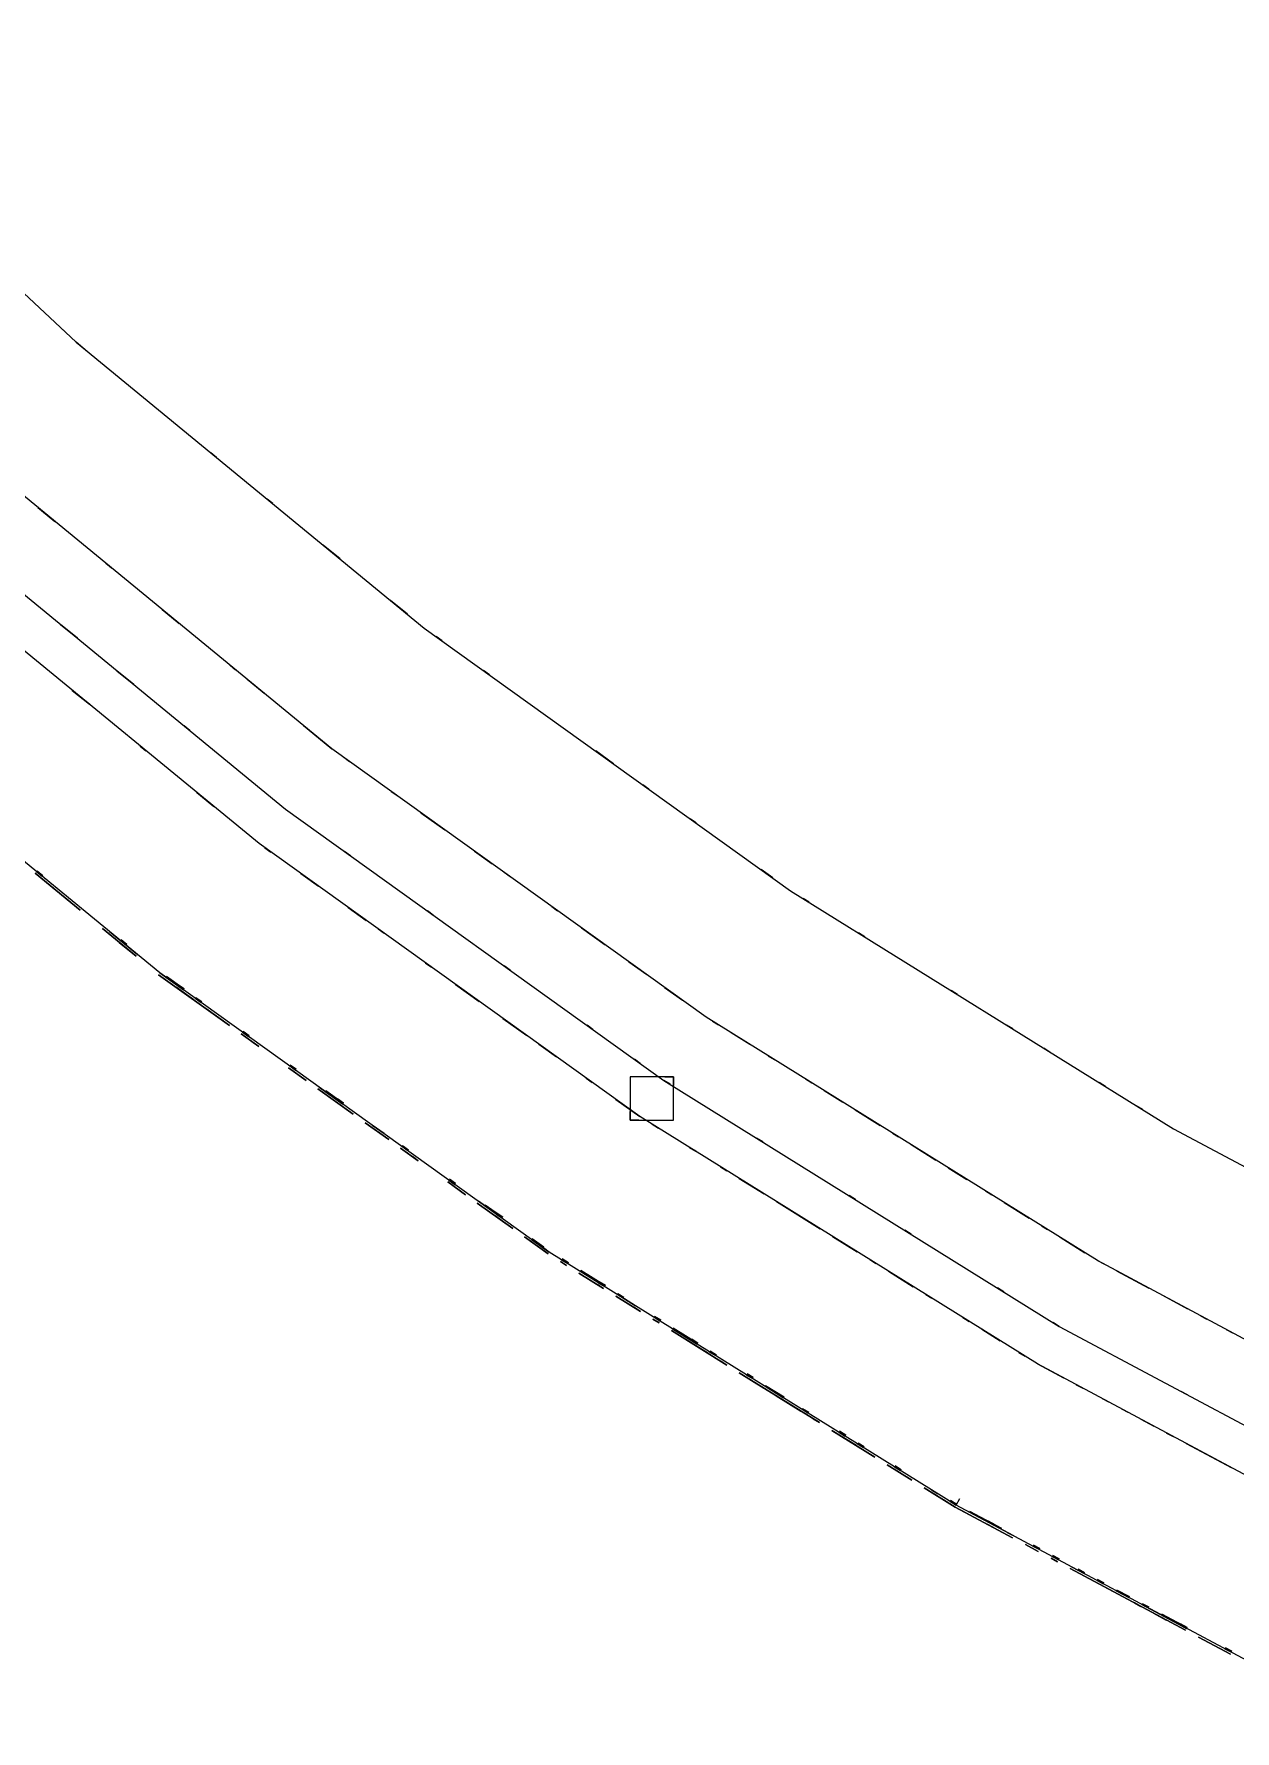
# Paper-space layout '01 Plans' of a CAD drawing. Header units: millimetres. Extents: x 5 to 415, y 7 to 290.
# Drawn here: x 49.8 to 60.86, y 95.54 to 111.16 of the extents above; entities that cross this region are included whole.
import ezdxf

# ---------------------------------------------------------------- set-up
doc = ezdxf.new("R2010")
doc.units = ezdxf.units.MM
doc.layers.add('GEOMETRY', color=7, linetype='Continuous')

# ---------------------------------------------------------------- blocks, each defined once
blk = doc.blocks.new('SHEET_01')
at = {"layer": 'GEOMETRY', "lineweight": 13}
for p, q in [((47.163, 111.163), (50.192, 108.327)), ((50.192, 108.327), (50.045, 108.464)), ((50.295, 108.242), (50.192, 108.327)), ((50.192, 108.327), (53.399, 105.695)), ((52.547, 104.584), (49.269, 107.274)), ((51.485, 107.266), (51.434, 107.308)), ((52.003, 106.841), (51.951, 106.883)), ((48.807, 106.748), (52.121, 104.029)), ((49.841, 106.805), (49.997, 106.677)), ((51.877, 103.711), (48.544, 106.447)), ((52.623, 106.332), (52.468, 106.459)), ((50.466, 106.292), (50.518, 106.249)), ((53.244, 105.822), (53.089, 105.949)), ((50.986, 105.865), (51.142, 105.737)), ((50.205, 105.601), (50.05, 105.728)), ((50.05, 105.728), (50.205, 105.601)), ((50.205, 105.601), (50.05, 105.728)), ((53.399, 105.695), (56.772, 103.278)), ((53.563, 105.578), (53.508, 105.617)), ((50.964, 102.521), (47.555, 105.32)), ((50.723, 105.176), (50.568, 105.303)), ((50.568, 105.303), (50.723, 105.176)), ((50.723, 105.176), (50.568, 105.303)), ((51.61, 105.353), (51.662, 105.31)), ((53.998, 105.266), (53.943, 105.305)), ((51.767, 105.225), (51.923, 105.096)), ((50.158, 105.122), (50.315, 104.994)), ((50.315, 104.994), (50.158, 105.122)), ((50.158, 105.122), (50.315, 104.994)), ((51.241, 104.751), (51.189, 104.794)), ((51.189, 104.794), (51.241, 104.751)), ((51.241, 104.751), (51.189, 104.794)), ((52.287, 104.798), (52.547, 104.584)), ((50.784, 104.609), (50.836, 104.566)), ((50.836, 104.566), (50.784, 104.609)), ((50.784, 104.609), (50.836, 104.566)), ((55.994, 102.114), (52.547, 104.584)), ((52.657, 104.506), (52.711, 104.466)), ((55.14, 104.447), (54.977, 104.564)), ((53.094, 104.192), (53.149, 104.153)), ((55.467, 104.213), (55.412, 104.252)), ((51.304, 104.182), (51.461, 104.053)), ((51.461, 104.053), (51.304, 104.182)), ((51.304, 104.182), (51.461, 104.053)), ((52.121, 104.029), (55.605, 101.532)), ((53.368, 103.996), (53.587, 103.839)), ((55.902, 103.902), (55.847, 103.94)), ((55.383, 101.199), (51.877, 103.711)), ((51.932, 103.672), (51.987, 103.633)), ((51.987, 103.633), (51.932, 103.672)), ((51.932, 103.672), (51.987, 103.633)), ((52.72, 103.599), (52.665, 103.638)), ((52.665, 103.638), (52.72, 103.599)), ((52.72, 103.599), (52.665, 103.638)), ((53.86, 103.643), (54.024, 103.525)), ((49.815, 103.438), (50.229, 103.099)), ((50.229, 103.099), (49.815, 103.438)), ((49.879, 103.412), (49.828, 103.454)), ((49.879, 103.412), (49.828, 103.454)), ((49.828, 103.454), (49.879, 103.412)), ((49.879, 103.412), (49.828, 103.454)), ((49.879, 103.412), (49.828, 103.454)), ((49.834, 103.462), (49.886, 103.419)), ((52.261, 103.437), (52.425, 103.319)), ((52.425, 103.319), (52.261, 103.437)), ((52.261, 103.437), (52.425, 103.319)), ((54.134, 103.447), (54.189, 103.408)), ((56.609, 103.395), (56.5, 103.473)), ((49.919, 103.354), (50.229, 103.099)), ((50.229, 103.099), (49.919, 103.354)), ((49.919, 103.354), (50.229, 103.099)), ((50.229, 103.099), (49.919, 103.354)), ((49.919, 103.354), (50.229, 103.099)), ((50.229, 103.099), (49.919, 103.354)), ((49.919, 103.354), (50.229, 103.099)), ((50.229, 103.099), (49.919, 103.354)), ((56.772, 103.278), (60.296, 101.087)), ((52.699, 103.123), (52.863, 103.005)), ((52.863, 103.005), (52.699, 103.123)), ((52.699, 103.123), (52.863, 103.005)), ((54.572, 103.133), (54.626, 103.094)), ((56.943, 103.172), (56.886, 103.207)), ((53.482, 103.053), (53.428, 103.092)), ((53.428, 103.092), (53.482, 103.053)), ((53.482, 103.053), (53.428, 103.092)), ((50.435, 102.93), (50.745, 102.675)), ((50.745, 102.675), (50.435, 102.93)), ((50.758, 102.691), (50.499, 102.903)), ((50.758, 102.691), (50.499, 102.903)), ((50.499, 102.903), (50.758, 102.691)), ((50.758, 102.691), (50.499, 102.903)), ((50.758, 102.691), (50.499, 102.903)), ((50.59, 102.802), (50.745, 102.675)), ((50.745, 102.675), (50.59, 102.802)), ((50.59, 102.802), (50.745, 102.675)), ((50.745, 102.675), (50.59, 102.802)), ((50.59, 102.802), (50.745, 102.675)), ((50.745, 102.675), (50.59, 102.802)), ((50.59, 102.802), (50.745, 102.675)), ((50.745, 102.675), (50.59, 102.802)), ((50.603, 102.818), (50.758, 102.691)), ((50.758, 102.691), (50.603, 102.818)), ((50.603, 102.818), (50.758, 102.691)), ((50.758, 102.691), (50.603, 102.818)), ((50.603, 102.818), (50.758, 102.691)), ((50.758, 102.691), (50.603, 102.818)), ((50.603, 102.818), (50.758, 102.691)), ((50.758, 102.691), (50.603, 102.818)), ((50.603, 102.818), (50.758, 102.691)), ((50.758, 102.691), (50.603, 102.818)), ((50.603, 102.818), (50.758, 102.691)), ((50.66, 102.784), (50.609, 102.826)), ((50.609, 102.826), (50.66, 102.784)), ((52.973, 102.926), (53.028, 102.887)), ((53.028, 102.887), (52.973, 102.926)), ((52.973, 102.926), (53.028, 102.887)), ((54.845, 102.937), (55.064, 102.78)), ((57.454, 102.854), (57.397, 102.889)), ((50.952, 102.505), (51.604, 102.038)), ((51.604, 102.038), (50.952, 102.505)), ((51.182, 102.366), (50.964, 102.521)), ((51.182, 102.366), (50.964, 102.521)), ((50.964, 102.521), (51.182, 102.366)), ((51.182, 102.366), (50.964, 102.521)), ((51.182, 102.366), (50.964, 102.521)), ((54.55, 99.952), (50.964, 102.521)), ((51.025, 102.49), (51.188, 102.374)), ((53.411, 102.612), (53.466, 102.573)), ((53.466, 102.573), (53.411, 102.612)), ((53.411, 102.612), (53.466, 102.573)), ((54.19, 102.546), (54.135, 102.585)), ((54.135, 102.585), (54.19, 102.546)), ((54.19, 102.546), (54.135, 102.585)), ((55.283, 102.623), (55.447, 102.506)), ((51.115, 102.389), (51.278, 102.272)), ((51.278, 102.272), (51.115, 102.389)), ((51.115, 102.389), (51.278, 102.272)), ((51.278, 102.272), (51.115, 102.389)), ((51.115, 102.389), (51.278, 102.272)), ((51.278, 102.272), (51.115, 102.389)), ((51.115, 102.389), (51.278, 102.272)), ((51.278, 102.272), (51.115, 102.389)), ((51.127, 102.404), (51.182, 102.366)), ((51.182, 102.366), (51.127, 102.404)), ((51.127, 102.404), (51.182, 102.366)), ((51.182, 102.366), (51.127, 102.404)), ((51.127, 102.404), (51.182, 102.366)), ((51.182, 102.366), (51.127, 102.404)), ((51.127, 102.404), (51.182, 102.366)), ((51.182, 102.366), (51.127, 102.404)), ((51.127, 102.404), (51.182, 102.366)), ((51.182, 102.366), (51.127, 102.404)), ((51.127, 102.404), (51.182, 102.366)), ((51.188, 102.374), (51.133, 102.412)), ((53.685, 102.416), (53.904, 102.259)), ((53.904, 102.259), (53.685, 102.416)), ((53.685, 102.416), (53.904, 102.259)), ((55.611, 102.388), (55.775, 102.271)), ((58.307, 102.324), (58.25, 102.359)), ((51.345, 102.249), (51.29, 102.288)), ((51.345, 102.249), (51.29, 102.288)), ((51.29, 102.288), (51.345, 102.249)), ((51.345, 102.249), (51.29, 102.288)), ((51.345, 102.249), (51.29, 102.288)), ((51.296, 102.296), (51.351, 102.257)), ((51.387, 102.194), (51.604, 102.038)), ((51.604, 102.038), (51.387, 102.194)), ((51.387, 102.194), (51.604, 102.038)), ((51.604, 102.038), (51.387, 102.194)), ((51.387, 102.194), (51.604, 102.038)), ((51.604, 102.038), (51.387, 102.194)), ((51.387, 102.194), (51.604, 102.038)), ((51.604, 102.038), (51.387, 102.194)), ((54.123, 102.102), (54.342, 101.945)), ((54.342, 101.945), (54.123, 102.102)), ((54.123, 102.102), (54.342, 101.945)), ((54.952, 102), (54.898, 102.039)), ((54.898, 102.039), (54.952, 102)), ((54.952, 102), (54.898, 102.039)), ((59.596, 99.874), (55.994, 102.114)), ((56.052, 102.078), (56.109, 102.043)), ((58.818, 102.006), (58.761, 102.041)), ((51.713, 101.96), (51.876, 101.843)), ((51.876, 101.843), (51.713, 101.96)), ((51.779, 101.937), (51.725, 101.976)), ((51.779, 101.937), (51.725, 101.976)), ((51.725, 101.976), (51.779, 101.937)), ((51.779, 101.937), (51.725, 101.976)), ((51.779, 101.937), (51.725, 101.976)), ((51.731, 101.984), (51.785, 101.945)), ((51.822, 101.882), (51.876, 101.843)), ((51.876, 101.843), (51.822, 101.882)), ((51.822, 101.882), (51.876, 101.843)), ((51.876, 101.843), (51.822, 101.882)), ((51.822, 101.882), (51.876, 101.843)), ((51.876, 101.843), (51.822, 101.882)), ((51.822, 101.882), (51.876, 101.843)), ((51.876, 101.843), (51.822, 101.882)), ((54.452, 101.866), (54.616, 101.749)), ((54.616, 101.749), (54.452, 101.866)), ((54.452, 101.866), (54.616, 101.749)), ((56.223, 101.972), (56.395, 101.865)), ((55.388, 101.688), (55.333, 101.727)), ((55.333, 101.727), (55.388, 101.688)), ((55.388, 101.688), (55.333, 101.727)), ((56.566, 101.758), (56.623, 101.723)), ((59.159, 101.793), (59.102, 101.829)), ((52.148, 101.649), (52.311, 101.532)), ((52.311, 101.532), (52.148, 101.649)), ((52.148, 101.649), (52.311, 101.532)), ((52.311, 101.532), (52.148, 101.649)), ((52.148, 101.649), (52.311, 101.532)), ((52.311, 101.532), (52.148, 101.649)), ((52.148, 101.649), (52.311, 101.532)), ((52.311, 101.532), (52.148, 101.649)), ((52.148, 101.649), (52.311, 101.532)), ((52.311, 101.532), (52.148, 101.649)), ((52.16, 101.665), (52.214, 101.626)), ((52.214, 101.626), (52.16, 101.665)), ((52.16, 101.665), (52.214, 101.626)), ((52.214, 101.626), (52.16, 101.665)), ((52.214, 101.626), (52.16, 101.665)), ((52.16, 101.665), (52.214, 101.626)), ((52.214, 101.626), (52.16, 101.665)), ((52.16, 101.665), (52.214, 101.626)), ((52.214, 101.626), (52.16, 101.665)), ((52.16, 101.665), (52.214, 101.626)), ((52.214, 101.626), (52.16, 101.665)), ((52.16, 101.665), (52.214, 101.626)), ((52.214, 101.626), (52.16, 101.665)), ((52.16, 101.665), (52.214, 101.626)), ((52.214, 101.626), (52.16, 101.665)), ((52.214, 101.626), (52.16, 101.665)), ((52.22, 101.634), (52.165, 101.673)), ((52.165, 101.673), (52.22, 101.634)), ((54.89, 101.552), (54.945, 101.513)), ((54.945, 101.513), (54.89, 101.552)), ((54.89, 101.552), (54.945, 101.513)), ((55.694, 101.565), (55.294, 101.565)), ((55.294, 101.565), (55.294, 101.165)), ((55.662, 101.496), (55.605, 101.532)), ((55.605, 101.532), (55.662, 101.496)), ((55.662, 101.496), (55.605, 101.532)), ((55.605, 101.532), (59.246, 99.268)), ((55.614, 101.565), (55.694, 101.565)), ((55.694, 101.565), (55.694, 101.485)), ((55.694, 101.165), (55.694, 101.565)), ((55.694, 101.565), (55.694, 101.565)), ((56.909, 101.545), (56.966, 101.509)), ((52.419, 101.454), (52.745, 101.22)), ((52.745, 101.22), (52.419, 101.454)), ((52.648, 101.314), (52.431, 101.47)), ((52.648, 101.314), (52.431, 101.47)), ((52.431, 101.47), (52.648, 101.314)), ((52.648, 101.314), (52.431, 101.47)), ((52.648, 101.314), (52.431, 101.47)), ((52.491, 101.439), (52.654, 101.323)), ((57.08, 101.438), (57.252, 101.332)), ((59.671, 101.475), (59.614, 101.511)), ((52.582, 101.337), (52.745, 101.22)), ((52.745, 101.22), (52.582, 101.337)), ((52.582, 101.337), (52.745, 101.22)), ((52.745, 101.22), (52.582, 101.337)), ((52.582, 101.337), (52.745, 101.22)), ((52.745, 101.22), (52.582, 101.337)), ((52.582, 101.337), (52.745, 101.22)), ((52.745, 101.22), (52.582, 101.337)), ((52.594, 101.353), (52.648, 101.314)), ((52.648, 101.314), (52.594, 101.353)), ((52.594, 101.353), (52.648, 101.314)), ((52.648, 101.314), (52.594, 101.353)), ((52.594, 101.353), (52.648, 101.314)), ((52.648, 101.314), (52.594, 101.353)), ((52.594, 101.353), (52.648, 101.314)), ((52.648, 101.314), (52.594, 101.353)), ((52.594, 101.353), (52.648, 101.314)), ((52.648, 101.314), (52.594, 101.353)), ((52.594, 101.353), (52.648, 101.314)), ((52.654, 101.323), (52.6, 101.361)), ((55.164, 101.356), (55.383, 101.199)), ((55.383, 101.199), (55.164, 101.356)), ((55.164, 101.356), (55.383, 101.199)), ((55.294, 101.165), (55.294, 101.245)), ((57.366, 101.261), (57.595, 101.118)), ((60.012, 101.263), (59.955, 101.299)), ((52.854, 101.142), (53.072, 100.987)), ((53.072, 100.987), (52.854, 101.142)), ((52.854, 101.142), (53.072, 100.987)), ((53.072, 100.987), (52.854, 101.142)), ((52.854, 101.142), (53.072, 100.987)), ((53.072, 100.987), (52.854, 101.142)), ((52.854, 101.142), (53.072, 100.987)), ((53.072, 100.987), (52.854, 101.142)), ((52.854, 101.142), (53.072, 100.987)), ((53.072, 100.987), (52.854, 101.142)), ((52.92, 101.12), (53.029, 101.042)), ((53.029, 101.042), (52.92, 101.12)), ((52.92, 101.12), (53.029, 101.042)), ((53.029, 101.042), (52.92, 101.12)), ((53.029, 101.042), (52.92, 101.12)), ((52.92, 101.12), (53.029, 101.042)), ((53.029, 101.042), (52.92, 101.12)), ((52.92, 101.12), (53.029, 101.042)), ((53.029, 101.042), (52.92, 101.12)), ((52.92, 101.12), (53.029, 101.042)), ((53.029, 101.042), (52.92, 101.12)), ((52.92, 101.12), (53.029, 101.042)), ((53.029, 101.042), (52.92, 101.12)), ((52.92, 101.12), (53.029, 101.042)), ((53.029, 101.042), (52.92, 101.12)), ((53.029, 101.042), (52.92, 101.12)), ((55.374, 101.165), (55.294, 101.165)), ((55.294, 101.165), (55.694, 101.165)), ((55.294, 101.165), (55.294, 101.165)), ((59.046, 98.922), (55.383, 101.199)), ((55.498, 101.128), (55.555, 101.092)), ((55.555, 101.092), (55.498, 101.128)), ((55.498, 101.128), (55.555, 101.092)), ((60.296, 101.087), (63.955, 99.131)), ((53.18, 100.909), (53.343, 100.792)), ((53.343, 100.792), (53.18, 100.909)), ((53.246, 100.886), (53.192, 100.925)), ((53.246, 100.886), (53.192, 100.925)), ((53.192, 100.925), (53.246, 100.886)), ((53.246, 100.886), (53.192, 100.925)), ((53.246, 100.886), (53.192, 100.925)), ((53.197, 100.933), (53.252, 100.894)), ((55.841, 100.914), (55.898, 100.879)), ((55.898, 100.879), (55.841, 100.914)), ((55.841, 100.914), (55.898, 100.879)), ((56.516, 100.966), (56.459, 101.001)), ((56.459, 101.001), (56.516, 100.966)), ((56.516, 100.966), (56.459, 101.001)), ((57.709, 101.047), (57.766, 101.012)), ((57.881, 100.941), (58.109, 100.798)), ((53.289, 100.831), (53.343, 100.792)), ((53.343, 100.792), (53.289, 100.831)), ((53.289, 100.831), (53.343, 100.792)), ((53.343, 100.792), (53.289, 100.831)), ((53.289, 100.831), (53.343, 100.792)), ((53.343, 100.792), (53.289, 100.831)), ((53.289, 100.831), (53.343, 100.792)), ((53.343, 100.792), (53.289, 100.831)), ((53.615, 100.597), (53.778, 100.48)), ((53.778, 100.48), (53.615, 100.597)), ((53.615, 100.597), (53.778, 100.48)), ((53.778, 100.48), (53.615, 100.597)), ((53.615, 100.597), (53.778, 100.48)), ((53.778, 100.48), (53.615, 100.597)), ((53.615, 100.597), (53.778, 100.48)), ((53.778, 100.48), (53.615, 100.597)), ((53.615, 100.597), (53.778, 100.48)), ((53.778, 100.48), (53.615, 100.597)), ((53.626, 100.614), (53.681, 100.575)), ((53.681, 100.575), (53.626, 100.614)), ((53.626, 100.614), (53.681, 100.575)), ((53.681, 100.575), (53.626, 100.614)), ((53.681, 100.575), (53.626, 100.614)), ((53.626, 100.614), (53.681, 100.575)), ((53.681, 100.575), (53.626, 100.614)), ((53.626, 100.614), (53.681, 100.575)), ((53.681, 100.575), (53.626, 100.614)), ((53.626, 100.614), (53.681, 100.575)), ((53.681, 100.575), (53.626, 100.614)), ((53.626, 100.614), (53.681, 100.575)), ((53.681, 100.575), (53.626, 100.614)), ((53.626, 100.614), (53.681, 100.575)), ((53.681, 100.575), (53.626, 100.614)), ((53.681, 100.575), (53.626, 100.614)), ((53.686, 100.583), (53.632, 100.622)), ((53.632, 100.622), (53.686, 100.583)), ((56.127, 100.736), (56.184, 100.701)), ((56.184, 100.701), (56.127, 100.736)), ((56.127, 100.736), (56.184, 100.701)), ((56.299, 100.63), (56.528, 100.487)), ((56.528, 100.487), (56.299, 100.63)), ((56.299, 100.63), (56.528, 100.487)), ((58.224, 100.727), (58.395, 100.621)), ((57.369, 100.435), (57.312, 100.471)), ((57.312, 100.471), (57.369, 100.435)), ((57.369, 100.435), (57.312, 100.471)), ((58.567, 100.514), (58.624, 100.479)), ((53.887, 100.403), (54.213, 100.169)), ((54.213, 100.169), (53.887, 100.403)), ((54.115, 100.263), (53.898, 100.419)), ((54.115, 100.263), (53.898, 100.419)), ((53.898, 100.419), (54.115, 100.263)), ((54.115, 100.263), (53.898, 100.419)), ((54.115, 100.263), (53.898, 100.419)), ((53.958, 100.388), (54.121, 100.272)), ((54.05, 100.286), (54.213, 100.169)), ((54.213, 100.169), (54.05, 100.286)), ((54.05, 100.286), (54.213, 100.169)), ((54.213, 100.169), (54.05, 100.286)), ((54.05, 100.286), (54.213, 100.169)), ((54.213, 100.169), (54.05, 100.286)), ((54.05, 100.286), (54.213, 100.169)), ((54.213, 100.169), (54.05, 100.286)), ((54.061, 100.302), (54.115, 100.263)), ((54.115, 100.263), (54.061, 100.302)), ((54.061, 100.302), (54.115, 100.263)), ((54.115, 100.263), (54.061, 100.302)), ((54.061, 100.302), (54.115, 100.263)), ((54.115, 100.263), (54.061, 100.302)), ((54.061, 100.302), (54.115, 100.263)), ((54.115, 100.263), (54.061, 100.302)), ((54.061, 100.302), (54.115, 100.263)), ((54.115, 100.263), (54.061, 100.302)), ((54.061, 100.302), (54.115, 100.263)), ((54.121, 100.272), (54.067, 100.311)), ((56.642, 100.416), (57.043, 100.167)), ((57.043, 100.167), (56.642, 100.416)), ((56.642, 100.416), (57.043, 100.167)), ((58.738, 100.407), (58.967, 100.265)), ((57.881, 100.117), (57.824, 100.152)), ((57.824, 100.152), (57.881, 100.117)), ((57.881, 100.117), (57.824, 100.152)), ((59.081, 100.194), (59.138, 100.159)), ((54.321, 100.091), (54.539, 99.935)), ((54.539, 99.935), (54.321, 100.091)), ((54.55, 99.952), (54.387, 100.069)), ((54.55, 99.952), (54.387, 100.069)), ((54.387, 100.069), (54.55, 99.952)), ((54.55, 99.952), (54.387, 100.069)), ((54.55, 99.952), (54.387, 100.069)), ((54.392, 100.077), (54.501, 99.999)), ((54.484, 99.974), (54.539, 99.935)), ((54.539, 99.935), (54.484, 99.974)), ((54.484, 99.974), (54.539, 99.935)), ((54.539, 99.935), (54.484, 99.974)), ((54.484, 99.974), (54.539, 99.935)), ((54.539, 99.935), (54.484, 99.974)), ((54.484, 99.974), (54.539, 99.935)), ((54.539, 99.935), (54.484, 99.974)), ((54.496, 99.991), (54.55, 99.952)), ((54.55, 99.952), (54.496, 99.991)), ((54.496, 99.991), (54.55, 99.952)), ((54.55, 99.952), (54.496, 99.991)), ((54.496, 99.991), (54.55, 99.952)), ((54.55, 99.952), (54.496, 99.991)), ((54.496, 99.991), (54.55, 99.952)), ((54.55, 99.952), (54.496, 99.991)), ((54.496, 99.991), (54.55, 99.952)), ((54.55, 99.952), (54.496, 99.991)), ((54.496, 99.991), (54.55, 99.952)), ((57.157, 100.096), (57.386, 99.954)), ((57.386, 99.954), (57.157, 100.096)), ((57.157, 100.096), (57.386, 99.954)), ((59.253, 100.088), (59.481, 99.945)), ((58.296, 97.623), (54.55, 99.952)), ((54.652, 99.865), (54.709, 99.829)), ((54.709, 99.829), (54.652, 99.865)), ((54.652, 99.865), (54.709, 99.829)), ((54.709, 99.829), (54.652, 99.865)), ((54.652, 99.865), (54.709, 99.829)), ((54.709, 99.829), (54.652, 99.865)), ((54.652, 99.865), (54.709, 99.829)), ((54.709, 99.829), (54.652, 99.865)), ((54.652, 99.865), (54.709, 99.829)), ((54.709, 99.829), (54.652, 99.865)), ((54.663, 99.881), (54.72, 99.846)), ((54.72, 99.846), (54.663, 99.881)), ((54.663, 99.881), (54.72, 99.846)), ((54.72, 99.846), (54.663, 99.881)), ((54.72, 99.846), (54.663, 99.881)), ((54.663, 99.881), (54.72, 99.846)), ((54.72, 99.846), (54.663, 99.881)), ((54.663, 99.881), (54.72, 99.846)), ((54.72, 99.846), (54.663, 99.881)), ((54.663, 99.881), (54.72, 99.846)), ((54.72, 99.846), (54.663, 99.881)), ((54.663, 99.881), (54.72, 99.846)), ((54.72, 99.846), (54.663, 99.881)), ((54.663, 99.881), (54.72, 99.846)), ((54.72, 99.846), (54.663, 99.881)), ((54.72, 99.846), (54.663, 99.881)), ((54.726, 99.854), (54.669, 99.89)), ((54.669, 99.89), (54.726, 99.854)), ((57.501, 99.882), (57.558, 99.847)), ((57.558, 99.847), (57.501, 99.882)), ((57.501, 99.882), (57.558, 99.847)), ((59.596, 99.874), (59.655, 99.842)), ((63.336, 97.875), (59.596, 99.874)), ((54.823, 99.759), (55.05, 99.618)), ((55.05, 99.618), (54.823, 99.759)), ((55.061, 99.634), (54.834, 99.775)), ((55.061, 99.634), (54.834, 99.775)), ((54.834, 99.775), (55.061, 99.634)), ((55.061, 99.634), (54.834, 99.775)), ((55.061, 99.634), (54.834, 99.775)), ((54.839, 99.784), (55.066, 99.643)), ((55.004, 99.67), (55.061, 99.634)), ((55.061, 99.634), (55.004, 99.67)), ((55.004, 99.67), (55.061, 99.634)), ((55.061, 99.634), (55.004, 99.67)), ((55.004, 99.67), (55.061, 99.634)), ((55.061, 99.634), (55.004, 99.67)), ((55.004, 99.67), (55.061, 99.634)), ((55.061, 99.634), (55.004, 99.67)), ((55.004, 99.67), (55.061, 99.634)), ((55.061, 99.634), (55.004, 99.67)), ((55.004, 99.67), (55.061, 99.634)), ((55.066, 99.643), (55.009, 99.678)), ((57.672, 99.776), (57.901, 99.633)), ((57.901, 99.633), (57.672, 99.776)), ((57.672, 99.776), (57.901, 99.633)), ((59.774, 99.779), (60.071, 99.62)), ((54.993, 99.653), (55.05, 99.618)), ((55.05, 99.618), (54.993, 99.653)), ((54.993, 99.653), (55.05, 99.618)), ((55.05, 99.618), (54.993, 99.653)), ((54.993, 99.653), (55.05, 99.618)), ((55.05, 99.618), (54.993, 99.653)), ((54.993, 99.653), (55.05, 99.618)), ((55.05, 99.618), (54.993, 99.653)), ((55.163, 99.547), (55.39, 99.406)), ((55.39, 99.406), (55.163, 99.547)), ((55.344, 99.458), (55.174, 99.564)), ((55.344, 99.458), (55.174, 99.564)), ((55.174, 99.564), (55.344, 99.458)), ((55.344, 99.458), (55.174, 99.564)), ((55.344, 99.458), (55.174, 99.564)), ((55.18, 99.572), (55.236, 99.537)), ((58.016, 99.562), (58.073, 99.527)), ((58.073, 99.527), (58.016, 99.562)), ((58.016, 99.562), (58.073, 99.527)), ((58.734, 99.586), (58.677, 99.622)), ((58.677, 99.622), (58.734, 99.586)), ((58.734, 99.586), (58.677, 99.622)), ((60.189, 99.557), (60.427, 99.43)), ((55.334, 99.441), (55.39, 99.406)), ((55.39, 99.406), (55.334, 99.441)), ((55.334, 99.441), (55.39, 99.406)), ((55.39, 99.406), (55.334, 99.441)), ((55.334, 99.441), (55.39, 99.406)), ((55.39, 99.406), (55.334, 99.441)), ((55.334, 99.441), (55.39, 99.406)), ((55.39, 99.406), (55.334, 99.441)), ((55.515, 99.352), (55.571, 99.317)), ((55.571, 99.317), (55.515, 99.352)), ((55.515, 99.352), (55.571, 99.317)), ((55.571, 99.317), (55.515, 99.352)), ((55.571, 99.317), (55.515, 99.352)), ((55.515, 99.352), (55.571, 99.317)), ((55.571, 99.317), (55.515, 99.352)), ((55.515, 99.352), (55.571, 99.317)), ((55.571, 99.317), (55.515, 99.352)), ((55.515, 99.352), (55.571, 99.317)), ((55.571, 99.317), (55.515, 99.352)), ((55.515, 99.352), (55.571, 99.317)), ((55.571, 99.317), (55.515, 99.352)), ((55.515, 99.352), (55.571, 99.317)), ((55.571, 99.317), (55.515, 99.352)), ((55.571, 99.317), (55.515, 99.352)), ((55.577, 99.325), (55.52, 99.36)), ((55.52, 99.36), (55.577, 99.325)), ((58.359, 99.349), (58.416, 99.313)), ((58.416, 99.313), (58.359, 99.349)), ((58.359, 99.349), (58.416, 99.313)), ((60.546, 99.367), (60.605, 99.335)), ((55.504, 99.335), (55.561, 99.3)), ((55.561, 99.3), (55.504, 99.335)), ((55.504, 99.335), (55.561, 99.3)), ((55.561, 99.3), (55.504, 99.335)), ((55.504, 99.335), (55.561, 99.3)), ((55.561, 99.3), (55.504, 99.335)), ((55.504, 99.335), (55.561, 99.3)), ((55.561, 99.3), (55.504, 99.335)), ((55.504, 99.335), (55.561, 99.3)), ((55.561, 99.3), (55.504, 99.335)), ((55.674, 99.229), (56.185, 98.911)), ((56.185, 98.911), (55.674, 99.229)), ((55.912, 99.105), (55.685, 99.246)), ((55.912, 99.105), (55.685, 99.246)), ((55.685, 99.246), (55.912, 99.105)), ((55.912, 99.105), (55.685, 99.246)), ((55.912, 99.105), (55.685, 99.246)), ((55.69, 99.254), (55.917, 99.113)), ((58.531, 99.242), (58.702, 99.135)), ((58.702, 99.135), (58.531, 99.242)), ((58.531, 99.242), (58.702, 99.135)), ((59.246, 99.268), (59.189, 99.303)), ((59.189, 99.303), (59.246, 99.268)), ((59.246, 99.268), (59.189, 99.303)), ((59.246, 99.268), (63.026, 97.247)), ((60.783, 99.24), (60.842, 99.208)), ((55.788, 99.159), (56.015, 99.017)), ((56.015, 99.017), (55.788, 99.159)), ((55.788, 99.159), (56.015, 99.017)), ((56.015, 99.017), (55.788, 99.159)), ((55.788, 99.159), (56.015, 99.017)), ((56.015, 99.017), (55.788, 99.159)), ((55.788, 99.159), (56.015, 99.017)), ((56.015, 99.017), (55.788, 99.159)), ((55.855, 99.14), (55.912, 99.105)), ((55.912, 99.105), (55.855, 99.14)), ((55.855, 99.14), (55.912, 99.105)), ((55.912, 99.105), (55.855, 99.14)), ((55.855, 99.14), (55.912, 99.105)), ((55.912, 99.105), (55.855, 99.14)), ((55.855, 99.14), (55.912, 99.105)), ((55.912, 99.105), (55.855, 99.14)), ((55.855, 99.14), (55.912, 99.105)), ((55.912, 99.105), (55.855, 99.14)), ((55.855, 99.14), (55.912, 99.105)), ((55.917, 99.113), (55.861, 99.149)), ((56.082, 98.999), (56.026, 99.034)), ((56.082, 98.999), (56.026, 99.034)), ((56.026, 99.034), (56.082, 98.999)), ((56.082, 98.999), (56.026, 99.034)), ((56.082, 98.999), (56.026, 99.034)), ((56.031, 99.043), (56.088, 99.007)), ((56.128, 98.947), (56.185, 98.911)), ((56.185, 98.911), (56.128, 98.947)), ((56.128, 98.947), (56.185, 98.911)), ((56.185, 98.911), (56.128, 98.947)), ((56.128, 98.947), (56.185, 98.911)), ((56.185, 98.911), (56.128, 98.947)), ((56.128, 98.947), (56.185, 98.911)), ((56.185, 98.911), (56.128, 98.947)), ((58.874, 99.028), (58.931, 98.993)), ((58.931, 98.993), (58.874, 99.028)), ((58.874, 99.028), (58.931, 98.993)), ((59.046, 98.922), (59.283, 98.795)), ((59.283, 98.795), (59.046, 98.922)), ((59.046, 98.922), (59.283, 98.795)), ((62.849, 96.888), (59.046, 98.922)), ((56.299, 98.841), (56.526, 98.7)), ((56.526, 98.7), (56.299, 98.841)), ((56.299, 98.841), (56.526, 98.7)), ((56.526, 98.7), (56.299, 98.841)), ((56.299, 98.841), (56.526, 98.7)), ((56.526, 98.7), (56.299, 98.841)), ((56.299, 98.841), (56.526, 98.7)), ((56.526, 98.7), (56.299, 98.841)), ((56.299, 98.841), (57.037, 98.382)), ((57.037, 98.382), (56.299, 98.841)), ((56.366, 98.823), (56.423, 98.787)), ((56.423, 98.787), (56.366, 98.823)), ((56.366, 98.823), (56.423, 98.787)), ((56.423, 98.787), (56.366, 98.823)), ((56.423, 98.787), (56.366, 98.823)), ((56.366, 98.823), (56.423, 98.787)), ((56.423, 98.787), (56.366, 98.823)), ((56.366, 98.823), (56.423, 98.787)), ((56.423, 98.787), (56.366, 98.823)), ((56.366, 98.823), (56.423, 98.787)), ((56.423, 98.787), (56.366, 98.823)), ((56.366, 98.823), (56.423, 98.787)), ((56.423, 98.787), (56.366, 98.823)), ((56.366, 98.823), (56.423, 98.787)), ((56.423, 98.787), (56.366, 98.823)), ((56.423, 98.787), (56.366, 98.823)), ((56.428, 98.796), (56.371, 98.831)), ((56.371, 98.831), (56.428, 98.796)), ((56.542, 98.725), (56.712, 98.619)), ((59.402, 98.731), (59.462, 98.699)), ((59.462, 98.699), (59.402, 98.731)), ((59.402, 98.731), (59.462, 98.699)), ((56.707, 98.611), (56.536, 98.717)), ((56.707, 98.611), (56.536, 98.717)), ((56.536, 98.717), (56.707, 98.611)), ((56.707, 98.611), (56.536, 98.717)), ((56.707, 98.611), (56.536, 98.717)), ((56.639, 98.629), (56.866, 98.488)), ((56.866, 98.488), (56.639, 98.629)), ((56.639, 98.629), (56.866, 98.488)), ((56.866, 98.488), (56.639, 98.629)), ((56.639, 98.629), (56.866, 98.488)), ((56.866, 98.488), (56.639, 98.629)), ((56.639, 98.629), (56.866, 98.488)), ((56.866, 98.488), (56.639, 98.629)), ((59.64, 98.604), (59.7, 98.572)), ((59.7, 98.572), (59.64, 98.604)), ((59.64, 98.604), (59.7, 98.572)), ((60.427, 98.637), (60.368, 98.668)), ((60.368, 98.668), (60.427, 98.637)), ((60.427, 98.637), (60.368, 98.668)), ((56.934, 98.47), (56.877, 98.505)), ((56.934, 98.47), (56.877, 98.505)), ((56.877, 98.505), (56.934, 98.47)), ((56.934, 98.47), (56.877, 98.505)), ((56.934, 98.47), (56.877, 98.505)), ((56.882, 98.513), (56.939, 98.478)), ((56.98, 98.417), (57.037, 98.382)), ((57.037, 98.382), (56.98, 98.417)), ((56.98, 98.417), (57.037, 98.382)), ((57.037, 98.382), (56.98, 98.417)), ((56.98, 98.417), (57.037, 98.382)), ((57.037, 98.382), (56.98, 98.417)), ((56.98, 98.417), (57.037, 98.382)), ((57.037, 98.382), (56.98, 98.417)), ((59.818, 98.509), (59.878, 98.477)), ((59.878, 98.477), (59.818, 98.509)), ((59.818, 98.509), (59.878, 98.477)), ((59.997, 98.413), (60.116, 98.35)), ((60.116, 98.35), (59.997, 98.413)), ((59.997, 98.413), (60.116, 98.35)), ((57.15, 98.311), (57.377, 98.17)), ((57.377, 98.17), (57.15, 98.311)), ((57.15, 98.311), (57.377, 98.17)), ((57.377, 98.17), (57.15, 98.311)), ((57.15, 98.311), (57.377, 98.17)), ((57.377, 98.17), (57.15, 98.311)), ((57.15, 98.311), (57.377, 98.17)), ((57.377, 98.17), (57.15, 98.311)), ((57.15, 98.311), (57.548, 98.064)), ((57.548, 98.064), (57.15, 98.311)), ((57.217, 98.293), (57.274, 98.258)), ((57.274, 98.258), (57.217, 98.293)), ((57.217, 98.293), (57.274, 98.258)), ((57.274, 98.258), (57.217, 98.293)), ((57.274, 98.258), (57.217, 98.293)), ((57.217, 98.293), (57.274, 98.258)), ((57.274, 98.258), (57.217, 98.293)), ((57.217, 98.293), (57.274, 98.258)), ((57.274, 98.258), (57.217, 98.293)), ((57.217, 98.293), (57.274, 98.258)), ((57.274, 98.258), (57.217, 98.293)), ((57.217, 98.293), (57.274, 98.258)), ((57.274, 98.258), (57.217, 98.293)), ((57.217, 98.293), (57.274, 98.258)), ((57.274, 98.258), (57.217, 98.293)), ((57.274, 98.258), (57.217, 98.293)), ((57.279, 98.266), (57.223, 98.302)), ((57.223, 98.302), (57.279, 98.266)), ((60.234, 98.286), (60.294, 98.254)), ((60.294, 98.254), (60.234, 98.286)), ((60.234, 98.286), (60.294, 98.254)), ((57.444, 98.152), (57.388, 98.187)), ((57.444, 98.152), (57.388, 98.187)), ((57.388, 98.187), (57.444, 98.152)), ((57.444, 98.152), (57.388, 98.187)), ((57.444, 98.152), (57.388, 98.187)), ((57.393, 98.196), (57.45, 98.161)), ((57.491, 98.099), (57.548, 98.064)), ((57.548, 98.064), (57.491, 98.099)), ((57.491, 98.099), (57.548, 98.064)), ((57.548, 98.064), (57.491, 98.099)), ((57.491, 98.099), (57.548, 98.064)), ((57.548, 98.064), (57.491, 98.099)), ((57.491, 98.099), (57.548, 98.064)), ((57.548, 98.064), (57.491, 98.099)), ((60.413, 98.191), (60.829, 97.969)), ((60.829, 97.969), (60.413, 98.191)), ((60.413, 98.191), (60.829, 97.969)), ((57.661, 97.994), (57.888, 97.852)), ((57.888, 97.852), (57.661, 97.994)), ((57.661, 97.994), (57.888, 97.852)), ((57.888, 97.852), (57.661, 97.994)), ((57.661, 97.994), (57.888, 97.852)), ((57.888, 97.852), (57.661, 97.994)), ((57.661, 97.994), (57.888, 97.852)), ((57.888, 97.852), (57.661, 97.994)), ((57.661, 97.994), (57.888, 97.852)), ((57.888, 97.852), (57.661, 97.994)), ((57.728, 97.975), (57.785, 97.94)), ((57.785, 97.94), (57.728, 97.975)), ((57.728, 97.975), (57.785, 97.94)), ((57.785, 97.94), (57.728, 97.975)), ((57.785, 97.94), (57.728, 97.975)), ((57.728, 97.975), (57.785, 97.94)), ((57.785, 97.94), (57.728, 97.975)), ((57.728, 97.975), (57.785, 97.94)), ((57.785, 97.94), (57.728, 97.975)), ((57.728, 97.975), (57.785, 97.94)), ((57.785, 97.94), (57.728, 97.975)), ((57.728, 97.975), (57.785, 97.94)), ((57.785, 97.94), (57.728, 97.975)), ((57.728, 97.975), (57.785, 97.94)), ((57.785, 97.94), (57.728, 97.975)), ((57.785, 97.94), (57.728, 97.975)), ((57.79, 97.949), (57.733, 97.984)), ((57.733, 97.984), (57.79, 97.949)), ((58.002, 97.782), (58.229, 97.641)), ((58.229, 97.641), (58.002, 97.782)), ((58.002, 97.782), (58.229, 97.641)), ((58.229, 97.641), (58.002, 97.782)), ((58.002, 97.782), (58.229, 97.641)), ((58.229, 97.641), (58.002, 97.782)), ((58.002, 97.782), (58.229, 97.641)), ((58.229, 97.641), (58.002, 97.782)), ((58.002, 97.782), (58.286, 97.605)), ((58.286, 97.605), (58.002, 97.782)), ((58.069, 97.764), (58.126, 97.728)), ((58.126, 97.728), (58.069, 97.764)), ((58.069, 97.764), (58.126, 97.728)), ((58.126, 97.728), (58.069, 97.764)), ((58.126, 97.728), (58.069, 97.764)), ((58.069, 97.764), (58.126, 97.728)), ((58.126, 97.728), (58.069, 97.764)), ((58.069, 97.764), (58.126, 97.728)), ((58.126, 97.728), (58.069, 97.764)), ((58.069, 97.764), (58.126, 97.728)), ((58.126, 97.728), (58.069, 97.764)), ((58.069, 97.764), (58.126, 97.728)), ((58.126, 97.728), (58.069, 97.764)), ((58.069, 97.764), (58.126, 97.728)), ((58.126, 97.728), (58.069, 97.764)), ((58.126, 97.728), (58.069, 97.764)), ((58.296, 97.623), (58.239, 97.658)), ((58.296, 97.623), (58.239, 97.658)), ((58.239, 97.658), (58.296, 97.623)), ((58.296, 97.623), (58.239, 97.658)), ((58.296, 97.623), (58.239, 97.658)), ((58.244, 97.667), (58.301, 97.631)), ((58.296, 97.623), (58.33, 97.683)), ((58.286, 97.605), (58.816, 97.322)), ((58.816, 97.322), (58.286, 97.605)), ((62.186, 95.543), (58.296, 97.623)), ((58.345, 97.574), (58.404, 97.542)), ((58.404, 97.542), (58.345, 97.574)), ((58.345, 97.574), (58.404, 97.542)), ((58.404, 97.542), (58.345, 97.574)), ((58.345, 97.574), (58.404, 97.542)), ((58.404, 97.542), (58.345, 97.574)), ((58.345, 97.574), (58.404, 97.542)), ((58.404, 97.542), (58.345, 97.574)), ((58.826, 97.339), (58.414, 97.56)), ((58.826, 97.339), (58.414, 97.56)), ((58.414, 97.56), (58.826, 97.339)), ((58.826, 97.339), (58.414, 97.56)), ((58.826, 97.339), (58.414, 97.56)), ((58.419, 97.568), (58.713, 97.411)), ((58.654, 97.442), (58.595, 97.474)), ((58.581, 97.448), (58.64, 97.416)), ((58.64, 97.416), (58.581, 97.448)), ((58.581, 97.448), (58.64, 97.416)), ((58.64, 97.416), (58.581, 97.448)), ((58.581, 97.448), (58.64, 97.416)), ((58.64, 97.416), (58.581, 97.448)), ((58.581, 97.448), (58.64, 97.416)), ((58.64, 97.416), (58.581, 97.448)), ((58.59, 97.465), (58.649, 97.434)), ((58.649, 97.434), (58.59, 97.465)), ((58.59, 97.465), (58.649, 97.434)), ((58.649, 97.434), (58.59, 97.465)), ((58.59, 97.465), (58.649, 97.434)), ((58.649, 97.434), (58.59, 97.465)), ((58.59, 97.465), (58.649, 97.434)), ((58.649, 97.434), (58.59, 97.465)), ((58.59, 97.465), (58.649, 97.434)), ((58.649, 97.434), (58.59, 97.465)), ((58.59, 97.465), (58.649, 97.434)), ((58.757, 97.353), (58.816, 97.322)), ((58.816, 97.322), (58.757, 97.353)), ((58.757, 97.353), (58.816, 97.322)), ((58.816, 97.322), (58.757, 97.353)), ((58.757, 97.353), (58.816, 97.322)), ((58.816, 97.322), (58.757, 97.353)), ((58.757, 97.353), (58.816, 97.322)), ((58.816, 97.322), (58.757, 97.353)), ((58.767, 97.371), (58.826, 97.339)), ((58.826, 97.339), (58.767, 97.371)), ((58.767, 97.371), (58.826, 97.339)), ((58.826, 97.339), (58.767, 97.371)), ((58.767, 97.371), (58.826, 97.339)), ((58.826, 97.339), (58.767, 97.371)), ((58.767, 97.371), (58.826, 97.339)), ((58.826, 97.339), (58.767, 97.371)), ((58.767, 97.371), (58.826, 97.339)), ((58.826, 97.339), (58.767, 97.371)), ((58.767, 97.371), (58.826, 97.339)), ((58.934, 97.259), (59.052, 97.196)), ((59.052, 97.196), (58.934, 97.259)), ((58.934, 97.259), (59.052, 97.196)), ((59.052, 97.196), (58.934, 97.259)), ((58.934, 97.259), (59.052, 97.196)), ((59.052, 97.196), (58.934, 97.259)), ((58.934, 97.259), (59.052, 97.196)), ((59.052, 97.196), (58.934, 97.259)), ((58.934, 97.259), (59.052, 97.196)), ((59.052, 97.196), (58.934, 97.259)), ((59.003, 97.244), (59.062, 97.213)), ((59.062, 97.213), (59.003, 97.244)), ((59.003, 97.244), (59.062, 97.213)), ((59.062, 97.213), (59.003, 97.244)), ((59.062, 97.213), (59.003, 97.244)), ((59.003, 97.244), (59.062, 97.213)), ((59.062, 97.213), (59.003, 97.244)), ((59.003, 97.244), (59.062, 97.213)), ((59.062, 97.213), (59.003, 97.244)), ((59.003, 97.244), (59.062, 97.213)), ((59.062, 97.213), (59.003, 97.244)), ((59.003, 97.244), (59.062, 97.213)), ((59.062, 97.213), (59.003, 97.244)), ((59.003, 97.244), (59.062, 97.213)), ((59.062, 97.213), (59.003, 97.244)), ((59.062, 97.213), (59.003, 97.244)), ((59.067, 97.222), (59.008, 97.253)), ((59.008, 97.253), (59.067, 97.222)), ((59.244, 97.127), (59.185, 97.159)), ((59.185, 97.159), (59.244, 97.127)), ((59.17, 97.133), (59.229, 97.101)), ((59.229, 97.101), (59.17, 97.133)), ((59.17, 97.133), (59.229, 97.101)), ((59.229, 97.101), (59.17, 97.133)), ((59.17, 97.133), (59.229, 97.101)), ((59.229, 97.101), (59.17, 97.133)), ((59.17, 97.133), (59.229, 97.101)), ((59.229, 97.101), (59.17, 97.133)), ((59.17, 97.133), (59.229, 97.101)), ((59.229, 97.101), (59.17, 97.133)), ((59.18, 97.15), (59.239, 97.118)), ((59.239, 97.118), (59.18, 97.15)), ((59.18, 97.15), (59.239, 97.118)), ((59.239, 97.118), (59.18, 97.15)), ((59.239, 97.118), (59.18, 97.15)), ((59.18, 97.15), (59.239, 97.118)), ((59.239, 97.118), (59.18, 97.15)), ((59.18, 97.15), (59.239, 97.118)), ((59.239, 97.118), (59.18, 97.15)), ((59.18, 97.15), (59.239, 97.118)), ((59.239, 97.118), (59.18, 97.15)), ((59.18, 97.15), (59.239, 97.118)), ((59.239, 97.118), (59.18, 97.15)), ((59.18, 97.15), (59.239, 97.118)), ((59.239, 97.118), (59.18, 97.15)), ((59.239, 97.118), (59.18, 97.15)), ((59.347, 97.038), (59.76, 96.817)), ((59.76, 96.817), (59.347, 97.038)), ((59.347, 97.038), (59.76, 96.817)), ((59.76, 96.817), (59.347, 97.038)), ((59.347, 97.038), (59.76, 96.817)), ((59.76, 96.817), (59.347, 97.038)), ((59.347, 97.038), (59.76, 96.817)), ((59.76, 96.817), (59.347, 97.038)), ((59.347, 97.038), (60.408, 96.471)), ((60.408, 96.471), (59.347, 97.038)), ((59.357, 97.055), (59.475, 96.992)), ((59.475, 96.992), (59.357, 97.055)), ((59.357, 97.055), (59.475, 96.992)), ((59.475, 96.992), (59.357, 97.055)), ((59.475, 96.992), (59.357, 97.055)), ((59.357, 97.055), (59.475, 96.992)), ((59.475, 96.992), (59.357, 97.055)), ((59.357, 97.055), (59.475, 96.992)), ((59.475, 96.992), (59.357, 97.055)), ((59.357, 97.055), (59.475, 96.992)), ((59.475, 96.992), (59.357, 97.055)), ((59.357, 97.055), (59.475, 96.992)), ((59.475, 96.992), (59.357, 97.055)), ((59.357, 97.055), (59.475, 96.992)), ((59.475, 96.992), (59.357, 97.055)), ((59.475, 96.992), (59.357, 97.055)), ((59.479, 97.001), (59.421, 97.033)), ((59.421, 97.033), (59.479, 97.001)), ((59.593, 96.929), (59.651, 96.898)), ((59.651, 96.898), (59.593, 96.929)), ((59.593, 96.929), (59.651, 96.898)), ((59.651, 96.898), (59.593, 96.929)), ((59.651, 96.898), (59.593, 96.929)), ((59.593, 96.929), (59.651, 96.898)), ((59.651, 96.898), (59.593, 96.929)), ((59.593, 96.929), (59.651, 96.898)), ((59.651, 96.898), (59.593, 96.929)), ((59.593, 96.929), (59.651, 96.898)), ((59.651, 96.898), (59.593, 96.929)), ((59.593, 96.929), (59.651, 96.898)), ((59.651, 96.898), (59.593, 96.929)), ((59.593, 96.929), (59.651, 96.898)), ((59.651, 96.898), (59.593, 96.929)), ((59.651, 96.898), (59.593, 96.929)), ((59.656, 96.907), (59.597, 96.938)), ((59.597, 96.938), (59.656, 96.907)), ((59.887, 96.772), (59.769, 96.835)), ((59.887, 96.772), (59.769, 96.835)), ((59.769, 96.835), (59.887, 96.772)), ((59.887, 96.772), (59.769, 96.835)), ((59.887, 96.772), (59.769, 96.835)), ((59.774, 96.844), (59.892, 96.781)), ((59.937, 96.723), (59.996, 96.691)), ((59.996, 96.691), (59.937, 96.723)), ((59.937, 96.723), (59.996, 96.691)), ((59.996, 96.691), (59.937, 96.723)), ((59.937, 96.723), (59.996, 96.691)), ((59.996, 96.691), (59.937, 96.723)), ((59.937, 96.723), (59.996, 96.691)), ((59.996, 96.691), (59.937, 96.723)), ((60.418, 96.488), (60.005, 96.709)), ((60.418, 96.488), (60.005, 96.709)), ((60.005, 96.709), (60.418, 96.488)), ((60.418, 96.488), (60.005, 96.709)), ((60.418, 96.488), (60.005, 96.709)), ((60.01, 96.718), (60.069, 96.686)), ((60.114, 96.628), (60.231, 96.565)), ((60.231, 96.565), (60.114, 96.628)), ((60.114, 96.628), (60.231, 96.565)), ((60.231, 96.565), (60.114, 96.628)), ((60.114, 96.628), (60.231, 96.565)), ((60.231, 96.565), (60.114, 96.628)), ((60.114, 96.628), (60.231, 96.565)), ((60.231, 96.565), (60.114, 96.628)), ((60.187, 96.623), (60.422, 96.497)), ((60.349, 96.502), (60.408, 96.471)), ((60.408, 96.471), (60.349, 96.502)), ((60.349, 96.502), (60.408, 96.471)), ((60.408, 96.471), (60.349, 96.502)), ((60.349, 96.502), (60.408, 96.471)), ((60.408, 96.471), (60.349, 96.502)), ((60.349, 96.502), (60.408, 96.471)), ((60.408, 96.471), (60.349, 96.502)), ((60.359, 96.52), (60.418, 96.488)), ((60.418, 96.488), (60.359, 96.52)), ((60.359, 96.52), (60.418, 96.488)), ((60.418, 96.488), (60.359, 96.52)), ((60.359, 96.52), (60.418, 96.488)), ((60.418, 96.488), (60.359, 96.52)), ((60.359, 96.52), (60.418, 96.488)), ((60.418, 96.488), (60.359, 96.52)), ((60.359, 96.52), (60.418, 96.488)), ((60.418, 96.488), (60.359, 96.52)), ((60.359, 96.52), (60.418, 96.488)), ((60.422, 96.497), (60.363, 96.529)), ((60.526, 96.408), (60.821, 96.25)), ((60.821, 96.25), (60.526, 96.408)), ((60.526, 96.408), (60.821, 96.25)), ((60.821, 96.25), (60.526, 96.408)), ((60.526, 96.408), (60.821, 96.25)), ((60.821, 96.25), (60.526, 96.408)), ((60.526, 96.408), (60.821, 96.25)), ((60.821, 96.25), (60.526, 96.408)), ((60.526, 96.408), (60.821, 96.25)), ((60.821, 96.25), (60.526, 96.408)), ((60.771, 96.299), (60.83, 96.268)), ((60.83, 96.268), (60.771, 96.299)), ((60.771, 96.299), (60.83, 96.268)), ((60.83, 96.268), (60.771, 96.299)), ((60.83, 96.268), (60.771, 96.299)), ((60.771, 96.299), (60.83, 96.268)), ((60.83, 96.268), (60.771, 96.299)), ((60.771, 96.299), (60.83, 96.268)), ((60.83, 96.268), (60.771, 96.299)), ((60.771, 96.299), (60.83, 96.268)), ((60.83, 96.268), (60.771, 96.299)), ((60.771, 96.299), (60.83, 96.268)), ((60.83, 96.268), (60.771, 96.299)), ((60.771, 96.299), (60.83, 96.268)), ((60.83, 96.268), (60.771, 96.299)), ((60.83, 96.268), (60.771, 96.299)), ((60.835, 96.277), (60.776, 96.308)), ((60.776, 96.308), (60.835, 96.277))]:
    blk.add_line(p, q, dxfattribs=at)

psp = doc.layouts.new('01 Plans')

# ---------------------------------------------------------------- block references
psp.add_blockref('SHEET_01', (0, 0))

doc.saveas('drawing.dxf')
